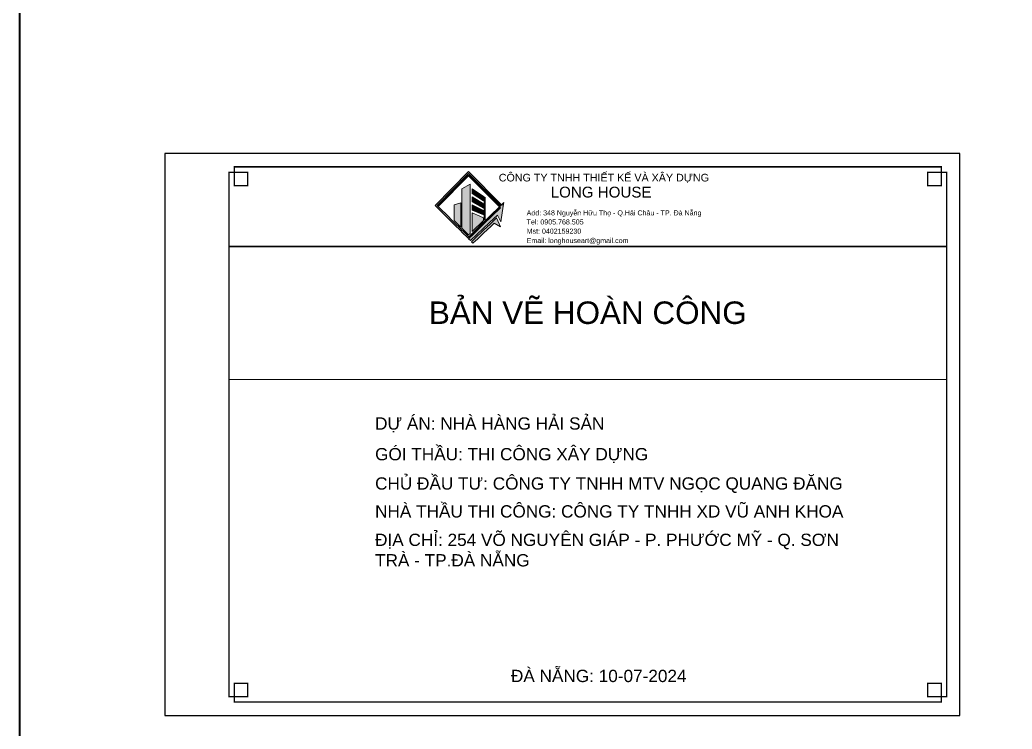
# Model space of a CAD drawing. Header units: millimetres. Extents: x 886808 to 1650903, y -1008069 to 230892.
# Drawn here: x 886808 to 1086497, y -189125 to -46310 of the extents above; entities that cross this region are included whole.
import ezdxf

# ---------------------------------------------------------------- set-up
doc = ezdxf.new("R2010")
doc.units = ezdxf.units.MM
for name, color, linetype, lineweight in [('0.NETMANHNHAT-0.05', 251, 'Continuous', 0), ('01- NET TUONG- 242', 242, 'Continuous', 40), ('A-Anno-Dims', 211, 'Continuous', 5), ('A_Dim', 8, 'Continuous', 5), ('hatch', 250, 'Continuous', 0), ('KTEN', 41, 'Continuous', 35)]:
    doc.layers.add(name, color=color, linetype=linetype, lineweight=lineweight)
for name, color, linetype in [('11-Ghi chu', 7, 'Continuous'), ('Layer 1', 7, 'Continuous'), ('Print', 210, 'Continuous')]:
    doc.layers.add(name, color=color, linetype=linetype)
doc.styles.add('Arial_6', font='arial.ttf', dxfattribs={"height": 1.327769})
doc.styles.add('VNI Avo', font='')
doc.styles.get('VNI Avo').set_extended_font_data('VNI-Avo')

# ---------------------------------------------------------------- blocks, each defined once
blk = doc.blocks.new('fghkp')
at = {"layer": '0.NETMANHNHAT-0.05'}
h = blk.add_hatch(color=256, dxfattribs=at)
h.dxf.hatch_style = 1
h.paths.add_polyline_path([(-130244, 759034), (-130343, 758940), (-130444, 758846), (-130582, 758716), (-130630, 758670), (-130606, 758647), (-130533, 758716), (-130444, 758799), (-130327, 758908), (-130279, 758953), (-130184, 758900)])
edge = h.paths.add_edge_path()
edge.add_line((-130144, 759214), (-130144, 759214))
edge.add_line((-130144, 759214), (-130133, 759271))
edge.add_line((-130133, 759271), (-130191, 759213))
edge.add_spline(control_points=[(-130191, 759213), (-130197, 759219), (-130203, 759225), (-130203, 759225)], knot_values=[8, 8, 8, 8, 8.503994, 8.503994, 8.503994, 8.503994], degree=3, periodic=0)
edge.add_spline(control_points=[(-130203, 759225), (-130203, 759225), (-130263, 759284), (-130340, 759361)], knot_values=[7.643345, 7.643345, 7.643345, 7.643345, 8, 8, 8, 8], degree=3, periodic=0)
edge.add_spline(control_points=[(-130340, 759361), (-130370, 759392), (-130404, 759425), (-130438, 759459)], knot_values=[7.5, 7.5, 7.5, 7.5, 7.643345, 7.643345, 7.643345, 7.643345], degree=3, periodic=0)
edge.add_spline(control_points=[(-130438, 759459), (-130471, 759493), (-130505, 759526), (-130536, 759557)], knot_values=[7.356655, 7.356655, 7.356655, 7.356655, 7.5, 7.5, 7.5, 7.5], degree=3, periodic=0)
edge.add_spline(control_points=[(-130536, 759557), (-130612, 759634), (-130672, 759693), (-130672, 759693)], knot_values=[7, 7, 7, 7, 7.356655, 7.356655, 7.356655, 7.356655], degree=3, periodic=0)
edge.add_spline(control_points=[(-130672, 759693), (-130672, 759693), (-130732, 759633), (-130810, 759554)], knot_values=[6.643345, 6.643345, 6.643345, 6.643345, 7, 7, 7, 7], degree=3, periodic=0)
edge.add_spline(control_points=[(-130810, 759554), (-130841, 759523), (-130875, 759489), (-130909, 759454)], knot_values=[6.5, 6.5, 6.5, 6.5, 6.643345, 6.643345, 6.643345, 6.643345], degree=3, periodic=0)
edge.add_spline(control_points=[(-130909, 759454), (-131027, 759335), (-131145, 759215), (-131145, 759215)], knot_values=[6.000201, 6.000201, 6.000201, 6.000201, 6.499503, 6.499503, 6.499503, 6.499503], degree=3, periodic=0)
edge.add_line((-131145, 759215), (-131138, 759208))
edge.add_spline(control_points=[(-131138, 759208), (-131138, 759208), (-131108, 759239), (-131062, 759285)], knot_values=[4.743337, 4.743337, 4.743337, 4.743337, 4.999879, 4.999879, 4.999879, 4.999879], degree=3, periodic=0)
edge.add_spline(control_points=[(-131062, 759285), (-131019, 759329), (-130962, 759386), (-130905, 759444)], knot_values=[4.5, 4.5, 4.5, 4.5, 4.743337, 4.743337, 4.743337, 4.743337], degree=3, periodic=0)
edge.add_spline(control_points=[(-130905, 759444), (-130872, 759477), (-130838, 759511), (-130808, 759542)], knot_values=[4.356655, 4.356655, 4.356655, 4.356655, 4.5, 4.5, 4.5, 4.5], degree=3, periodic=0)
edge.add_spline(control_points=[(-130808, 759542), (-130731, 759619), (-130672, 759679), (-130672, 759679)], knot_values=[4, 4, 4, 4, 4.356655, 4.356655, 4.356655, 4.356655], degree=3, periodic=0)
edge.add_spline(control_points=[(-130672, 759679), (-130672, 759679), (-130609, 759616), (-130528, 759535)], knot_values=[3.640583, 3.640583, 3.640583, 3.640583, 4, 4, 4, 4], degree=3, periodic=0)
edge.add_spline(control_points=[(-130528, 759535), (-130497, 759503), (-130462, 759469), (-130428, 759435)], knot_values=[3.5, 3.5, 3.5, 3.5, 3.640583, 3.640583, 3.640583, 3.640583], degree=3, periodic=0)
edge.add_spline(control_points=[(-130428, 759435), (-130402, 759409), (-130377, 759383), (-130352, 759358)], knot_values=[3.394676, 3.394676, 3.394676, 3.394676, 3.5, 3.5, 3.5, 3.5], degree=3, periodic=0)
edge.add_spline(control_points=[(-130352, 759358), (-130284, 759291), (-130226, 759232), (-130199, 759205)], knot_values=[3.104646, 3.104646, 3.104646, 3.104646, 3.394676, 3.394676, 3.394676, 3.394676], degree=3, periodic=0)
edge.add_spline(control_points=[(-130199, 759205), (-130197, 759203), (-130196, 759202), (-130195, 759201)], knot_values=[3.087994, 3.087994, 3.087994, 3.087994, 3.104646, 3.104646, 3.104646, 3.104646], degree=3, periodic=0)
edge.add_spline(control_points=[(-130195, 759201), (-130188, 759194), (-130184, 759190), (-130184, 759190)], knot_values=[3, 3, 3, 3, 3.087994, 3.087994, 3.087994, 3.087994], degree=3, periodic=0)
edge.add_line((-130184, 759190), (-130444, 758938))
edge.add_line((-130444, 758938), (-130620, 758765))
edge.add_line((-130620, 758765), (-130650, 758737))
edge.add_line((-130650, 758737), (-130656, 758731))
edge.add_line((-130656, 758731), (-130661, 758726))
edge.add_line((-130661, 758726), (-130672, 758715))
edge.add_line((-130672, 758715), (-130645, 758686))
edge.add_line((-130645, 758686), (-130354, 758962))
edge.add_line((-130354, 758962), (-130231, 759078))
edge.add_line((-130231, 759078), (-130180, 758977))
edge.add_line((-130180, 758977), (-130144, 759214))
edge = h.paths.add_edge_path()
edge.add_line((-130672, 759747), (-131187, 759227))
edge.add_line((-131187, 759227), (-130965, 759006))
edge.add_line((-130965, 759006), (-130894, 758936))
edge.add_line((-130894, 758936), (-130792, 758835))
edge.add_line((-130792, 758835), (-130776, 758818))
edge.add_line((-130776, 758818), (-130679, 758723))
edge.add_line((-130679, 758723), (-130664, 758738))
edge.add_line((-130664, 758738), (-130650, 758752))
edge.add_line((-130650, 758752), (-130620, 758781))
edge.add_line((-130620, 758781), (-130579, 758822))
edge.add_line((-130579, 758822), (-130552, 758849))
edge.add_line((-130552, 758849), (-130444, 758955))
edge.add_line((-130444, 758955), (-130433, 758965))
edge.add_line((-130433, 758965), (-130422, 758977))
edge.add_line((-130422, 758977), (-130381, 759017))
edge.add_line((-130381, 759017), (-130374, 759024))
edge.add_line((-130374, 759024), (-130195, 759201))
edge.add_spline(control_points=[(-130195, 759201), (-130196, 759202), (-130197, 759203), (-130199, 759205)], knot_values=[3.087994, 3.087994, 3.087994, 3.087994, 3.104646, 3.104646, 3.104646, 3.104646], degree=3, periodic=0)
edge.add_line((-130199, 759205), (-130335, 759073))
edge.add_line((-130335, 759073), (-130374, 759035))
edge.add_line((-130374, 759035), (-130384, 759025))
edge.add_line((-130384, 759025), (-130417, 758993))
edge.add_line((-130417, 758993), (-130433, 758977))
edge.add_line((-130433, 758977), (-130444, 758967))
edge.add_line((-130444, 758967), (-130552, 758862))
edge.add_line((-130552, 758862), (-130579, 758835))
edge.add_line((-130579, 758835), (-130620, 758795))
edge.add_line((-130620, 758795), (-130650, 758766))
edge.add_line((-130650, 758766), (-130672, 758745))
edge.add_line((-130672, 758745), (-130674, 758747))
edge.add_line((-130674, 758747), (-130674, 758747))
edge.add_line((-130674, 758747), (-130758, 758831))
edge.add_line((-130758, 758831), (-130776, 758848))
edge.add_line((-130776, 758848), (-130785, 758858))
edge.add_line((-130785, 758858), (-130792, 758865))
edge.add_line((-130792, 758865), (-130894, 758966))
edge.add_line((-130894, 758966), (-130955, 759026))
edge.add_line((-130955, 759026), (-130968, 759040))
edge.add_line((-130968, 759040), (-131138, 759208))
edge.add_spline(control_points=[(-131138, 759208), (-131138, 759208), (-131139, 759209), (-131140, 759210)], knot_values=[5, 5, 5, 5, 5.356655, 5.356655, 5.356655, 5.356655], degree=3, periodic=0)
edge.add_spline(control_points=[(-131140, 759210), (-131141, 759211), (-131141, 759211), (-131142, 759212)], knot_values=[5.356655, 5.356655, 5.356655, 5.356655, 5.5, 5.5, 5.5, 5.5], degree=3, periodic=0)
edge.add_spline(control_points=[(-131142, 759212), (-131142, 759212), (-131143, 759213), (-131143, 759213)], knot_values=[5.5, 5.5, 5.5, 5.5, 5.643345, 5.643345, 5.643345, 5.643345], degree=3, periodic=0)
edge.add_spline(control_points=[(-131143, 759213), (-131144, 759214), (-131145, 759215), (-131145, 759215)], knot_values=[5.643345, 5.643345, 5.643345, 5.643345, 6, 6, 6, 6], degree=3, periodic=0)
edge.add_line((-131145, 759215), (-131157, 759227))
edge.add_line((-131157, 759227), (-130672, 759717))
edge.add_line((-130672, 759717), (-130181, 759223))
edge.add_line((-130181, 759223), (-130166, 759238))
edge.add_line((-130166, 759238), (-130672, 759747))
at = {"layer": '0.NETMANHNHAT-0.05', "true_color": 0x2a388f}
h = blk.add_hatch(color=177, dxfattribs=at)
h.dxf.hatch_style = 2
h.paths.add_polyline_path([(-130650, 759552), (-130650, 758795), (-130673, 758773), (-130776, 758875), (-130776, 759479)])
h = blk.add_hatch(color=177, dxfattribs=at)
h.dxf.hatch_style = 2
h.paths.add_polyline_path([(-130620, 759480), (-130620, 759410), (-130444, 759295), (-130444, 759365)])
h = blk.add_hatch(color=177, dxfattribs=at)
h.dxf.hatch_style = 2
h.paths.add_polyline_path([(-130620, 759281), (-130620, 759359), (-130444, 759253), (-130444, 759183)])
h = blk.add_hatch(color=177, dxfattribs=at)
h.dxf.hatch_style = 2
h.paths.add_polyline_path([(-130417, 759349), (-130417, 759022), (-130433, 759006), (-130433, 759359)])
h = blk.add_hatch(color=177, dxfattribs=at)
h.dxf.hatch_style = 2
h.paths.add_polyline_path([(-130792, 759265), (-130792, 758891), (-130894, 758993), (-130894, 759235)])
h = blk.add_hatch(color=177, dxfattribs=at)
h.dxf.hatch_style = 2
h.paths.add_polyline_path([(-130620, 759236), (-130620, 759153), (-130444, 759080), (-130444, 759146)])
h = blk.add_hatch(color=177, dxfattribs=at)
h.dxf.hatch_style = 2
h.paths.add_polyline_path([(-130444, 759037), (-130444, 758996), (-130620, 758824), (-130620, 759111), (-130501, 759061)])
at = {"layer": '0.NETMANHNHAT-0.05', "lineweight": 0}
for points in [[(-130650, 759552), (-130650, 758795), (-130673, 758773), (-130776, 758875), (-130776, 759479), (-130650, 759552)], [(-130620, 759480), (-130620, 759410), (-130444, 759295), (-130444, 759365), (-130620, 759480)], [(-130620, 759281), (-130620, 759359), (-130444, 759253), (-130444, 759183), (-130620, 759281)], [(-130417, 759349), (-130417, 759022), (-130433, 759006), (-130433, 759359), (-130417, 759349)], [(-130792, 759265), (-130792, 758891), (-130894, 758993), (-130894, 759235), (-130792, 759265)], [(-130620, 759236), (-130620, 759153), (-130444, 759080), (-130444, 759146), (-130620, 759236)], [(-130444, 759037), (-130444, 758996), (-130620, 758824), (-130620, 759111), (-130501, 759061), (-130444, 759037)]]:
    blk.add_lwpolyline(points, dxfattribs=at)
at = {"layer": '11-Ghi chu'}
for points in [[(-131145, 759215), (-131138, 759208)], [(-130144, 759214), (-130144, 759214), (-130133, 759271), (-130191, 759213)]]:
    blk.add_lwpolyline(points, dxfattribs=at)
at = {"layer": 'Layer 1', "lineweight": 0}
for p, q in [((-130672, 759747), (-131187, 759227)), ((-131157, 759227), (-130672, 759717)), ((-130166, 759238), (-130672, 759747)), ((-130672, 759717), (-130181, 759223)), ((-131187, 759227), (-130965, 759006)), ((-131145, 759215), (-131157, 759227)), ((-131138, 759208), (-131145, 759215)), ((-130968, 759040), (-131138, 759208)), ((-130444, 758938), (-130184, 759190)), ((-130374, 759024), (-130195, 759201)), ((-130199, 759205), (-130335, 759073)), ((-130191, 759213), (-130133, 759271)), ((-130144, 759214), (-130180, 758977)), ((-130133, 759271), (-130144, 759214)), ((-130144, 759214), (-130144, 759214)), ((-130955, 759026), (-130968, 759040)), ((-130965, 759006), (-130894, 758936)), ((-130894, 758966), (-130955, 759026)), ((-130417, 758993), (-130433, 758977)), ((-130422, 758977), (-130381, 759017)), ((-130384, 759025), (-130417, 758993)), ((-130374, 759035), (-130384, 759025)), ((-130381, 759017), (-130374, 759024)), ((-130335, 759073), (-130374, 759035)), ((-130231, 759078), (-130354, 758962)), ((-130180, 758977), (-130231, 759078)), ((-130792, 758865), (-130894, 758966)), ((-130894, 758936), (-130792, 758835)), ((-130785, 758858), (-130792, 758865)), ((-130776, 758848), (-130785, 758858)), ((-130758, 758831), (-130776, 758848)), ((-130354, 758962), (-130645, 758686)), ((-130620, 758765), (-130444, 758938)), ((-130552, 758862), (-130579, 758835)), ((-130579, 758822), (-130552, 758849)), ((-130444, 758967), (-130552, 758862)), ((-130552, 758849), (-130444, 758955)), ((-130433, 758977), (-130444, 758967)), ((-130444, 758955), (-130433, 758965)), ((-130433, 758965), (-130422, 758977)), ((-130792, 758835), (-130776, 758818)), ((-130776, 758818), (-130679, 758723)), ((-130674, 758747), (-130758, 758831)), ((-130679, 758723), (-130664, 758738)), ((-130672, 758745), (-130674, 758747)), ((-130674, 758747), (-130674, 758747)), ((-130672, 758745), (-130674, 758747)), ((-130674, 758747), (-130674, 758747)), ((-130650, 758766), (-130672, 758745)), ((-130650, 758766), (-130672, 758745)), ((-130672, 758715), (-130661, 758726)), ((-130645, 758686), (-130672, 758715)), ((-130664, 758738), (-130650, 758752)), ((-130661, 758726), (-130656, 758731)), ((-130656, 758731), (-130650, 758737)), ((-130620, 758795), (-130650, 758766)), ((-130650, 758752), (-130620, 758781)), ((-130650, 758737), (-130620, 758765)), ((-130579, 758835), (-130620, 758795)), ((-130620, 758781), (-130579, 758822))]:
    blk.add_line(p, q, dxfattribs=at)
blk.add_lwpolyline([(-130184, 758900), (-130279, 758953), (-130327, 758908), (-130444, 758799), (-130533, 758716), (-130606, 758647), (-130630, 758670), (-130582, 758716), (-130444, 758846), (-130343, 758940), (-130244, 759034), (-130184, 758900)], dxfattribs=at)
for points in [[(-131145, 759215), (-131145, 759215), (-130672, 759693), (-130672, 759693)], [(-130672, 759679), (-130672, 759679), (-131138, 759208), (-131138, 759208)], [(-130672, 759693), (-130672, 759693), (-130203, 759225), (-130203, 759225)], [(-130184, 759190), (-130184, 759190), (-130672, 759679), (-130672, 759679)], [(-131138, 759208), (-131138, 759208), (-131145, 759215), (-131145, 759215)], [(-130203, 759225), (-130203, 759225), (-130197, 759219), (-130191, 759213)]]:
    blk.add_open_spline(points, degree=3, dxfattribs=at)

msp = doc.modelspace()

# ---------------------------------------------------------------- linework, layer by layer
at = {"layer": '01- NET TUONG- 242', "transparency": 33554636}
msp.add_lwpolyline([(1196562.8, -1008069.4), (886808, -1008069.4), (886808, 230891.7), (1196562.8, 230891.7)], close=True, dxfattribs=at)
at = {"layer": 'A_Dim', "transparency": 33554636}
msp.add_lwpolyline([(928909.3, -118703.2), (1073297.4, -118703.2), (1073297.4, -91914.7), (928909.3, -91914.7)], close=True, dxfattribs=at)
at = {"layer": 'KTEN', "transparency": 33554687}
msp.add_line((928909.3, -91914.7), (1073297.4, -91914.7), dxfattribs=at)
at = {"layer": 'KTEN', "transparency": 33554687, "const_width": 269.4}
for points in [[(928909.3, -182581.5), (929986.8, -182581.5), (929986.8, -183659), (1072219.9, -183659), (1072219.9, -182581.5), (1073297.4, -182581.5), (1073297.4, -76984.2), (1072219.9, -76984.2), (1072219.9, -75906.7), (929986.8, -75906.7), (929986.8, -76984.2), (928909.3, -76984.2)], [(929986.8, -76984.2), (932680.7, -76984.2), (932680.7, -79678), (929986.8, -79678)], [(1072219.9, -76984.2), (1069526.1, -76984.2), (1069526.1, -79678), (1072219.9, -79678)], [(1072219.9, -76984.2), (1069526.1, -76984.2), (1069526.1, -79678), (1072219.9, -79678)], [(929986.8, -182581.5), (932680.7, -182581.5), (932680.7, -179887.7), (929986.8, -179887.7)], [(1072219.9, -182581.5), (1069526.1, -182581.5), (1069526.1, -179887.7), (1072219.9, -179887.7)], [(1072219.9, -182581.5), (1069526.1, -182581.5), (1069526.1, -179887.7), (1072219.9, -179887.7)]]:
    msp.add_lwpolyline(points, close=True, dxfattribs=at)
at = {"layer": 'Print', "transparency": 33554687}
msp.add_lwpolyline([(915979, -186352.8), (1075991.2, -186352.8), (1075991.2, -73212.9), (915979, -73212.9)], close=True, dxfattribs=at)

# ---------------------------------------------------------------- block references
at = {"layer": 'A-Anno-Dims', "transparency": 33554687, "xscale": 13.11543823124523, "yscale": 13.11543823124523, "zscale": 13.11543823124523}
msp.add_blockref('fghkp', (2690946.4, -10041263.6), dxfattribs=at)

# ---------------------------------------------------------------- texts
at = {"layer": 'A_Dim', "transparency": 33554687, "style": 'VNI Avo'}
for s, width, gutter_width, heights, insert, char_height, attachment_point in [('{\\fArial|b0|i0|c0|p34;BẢN VẼ HOÀN CÔNG}', 148871.875, 18.2, [28073.7], (1001103.4, -105308.9), 4527.295, 5), ('{\\fArial|b0|i0|c0|p34;DỰ ÁN: NHÀ HÀNG HẢI SẢN}', 83777.999, 9.96, [0], (958294.3, -126347.7), 2473.256, 1), ('{\\fArial|b0|i0|c0|p34;GÓI THẦU: THI CÔNG XÂY DỰNG}', 83777.999, 9.96, [0], (958294.3, -132523.2), 2473.256, 1), ('{\\fArial|b0|i0|c0|p34;CHỦ ĐẦU TƯ: CÔNG TY TNHH MTV NGỌC QUANG ĐĂNG}', 96605.832, 9.96, [0], (958294.3, -138422.6), 2473.256, 1), ('{\\fArial|b0|i0|c0|p34;NHÀ THẦU THI CÔNG: CÔNG TY TNHH XD VŨ ANH KHOA}', 96605.832, 9.96, [0], (958294.3, -144038.1), 2473.256, 1), ('{\\fArial|b0|i0|c0|p34;ĐỊA CHỈ: 254 VÕ NGUYÊN GIÁP - P. PHƯỚC MỸ - Q. SƠN TRÀ - TP.ĐÀ NẴNG}', 96605.832, 9.96, [0], (958294.3, -149765.4), 2473.256, 1), ('{\\fArial|b0|i0|c0|p34;ĐÀ NẴNG: 10-07-2024}', 83777.999, 9.96, [0], (985638, -177171.1), 2473.256, 1)]:
    msp.add_mtext_dynamic_manual_height_columns(s, width=width, gutter_width=gutter_width, heights=heights, dxfattribs=dict(at, insert=insert, char_height=char_height, attachment_point=attachment_point))
at = {"layer": 'hatch', "transparency": 33554687, "style": 'Arial_6'}
for s, height, p in [('CÔNG TY TNHH THIẾT KẾ VÀ XÂY DỰNG', 1542.503, (983183.8, -78849.4)), ('LONG HOUSE', 2179.64, (993628.4, -82088.2)), ('Add: 348 Nguyễn Hữu Thọ - Q.Hải Châu - TP. Đà Nẵng', 1018.242, (988792.2, -85683.1)), ('Tel: 0905.768.505', 1018.242, (988792.2, -87508.9)), ('Mst: 0402159230', 1018.242, (988792.2, -89365.8)), ('Email: longhouseart@gmail.com', 1018.242, (988792.2, -91253.9))]:
    msp.add_text(s, height=height, dxfattribs=at).set_placement(p)

doc.saveas('drawing.dxf')
